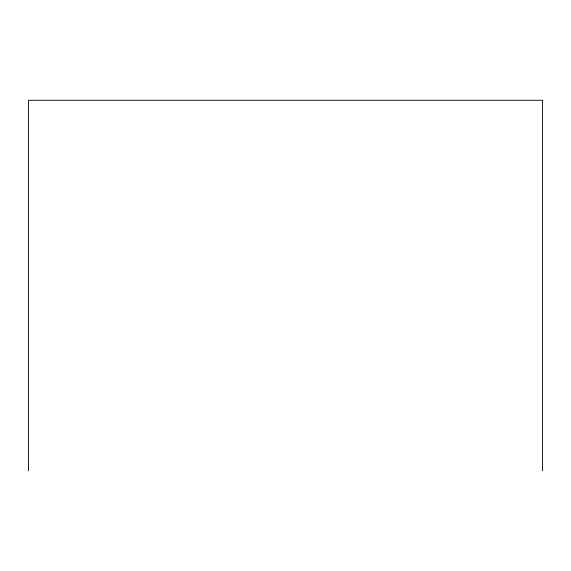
<?xml version="1.0" encoding="UTF-8"?>
<svg xmlns="http://www.w3.org/2000/svg" width="571" height="571" viewBox="0 0 571 571"><rect width="100%" height="100%" fill="white"/><g stroke="black" fill="none" stroke-linecap="round" stroke-linejoin="round"><path stroke-width="0.86" d="M542.45 470.732L542.45 100.268L28.55 100.268L28.55 470.732"/></g></svg>
